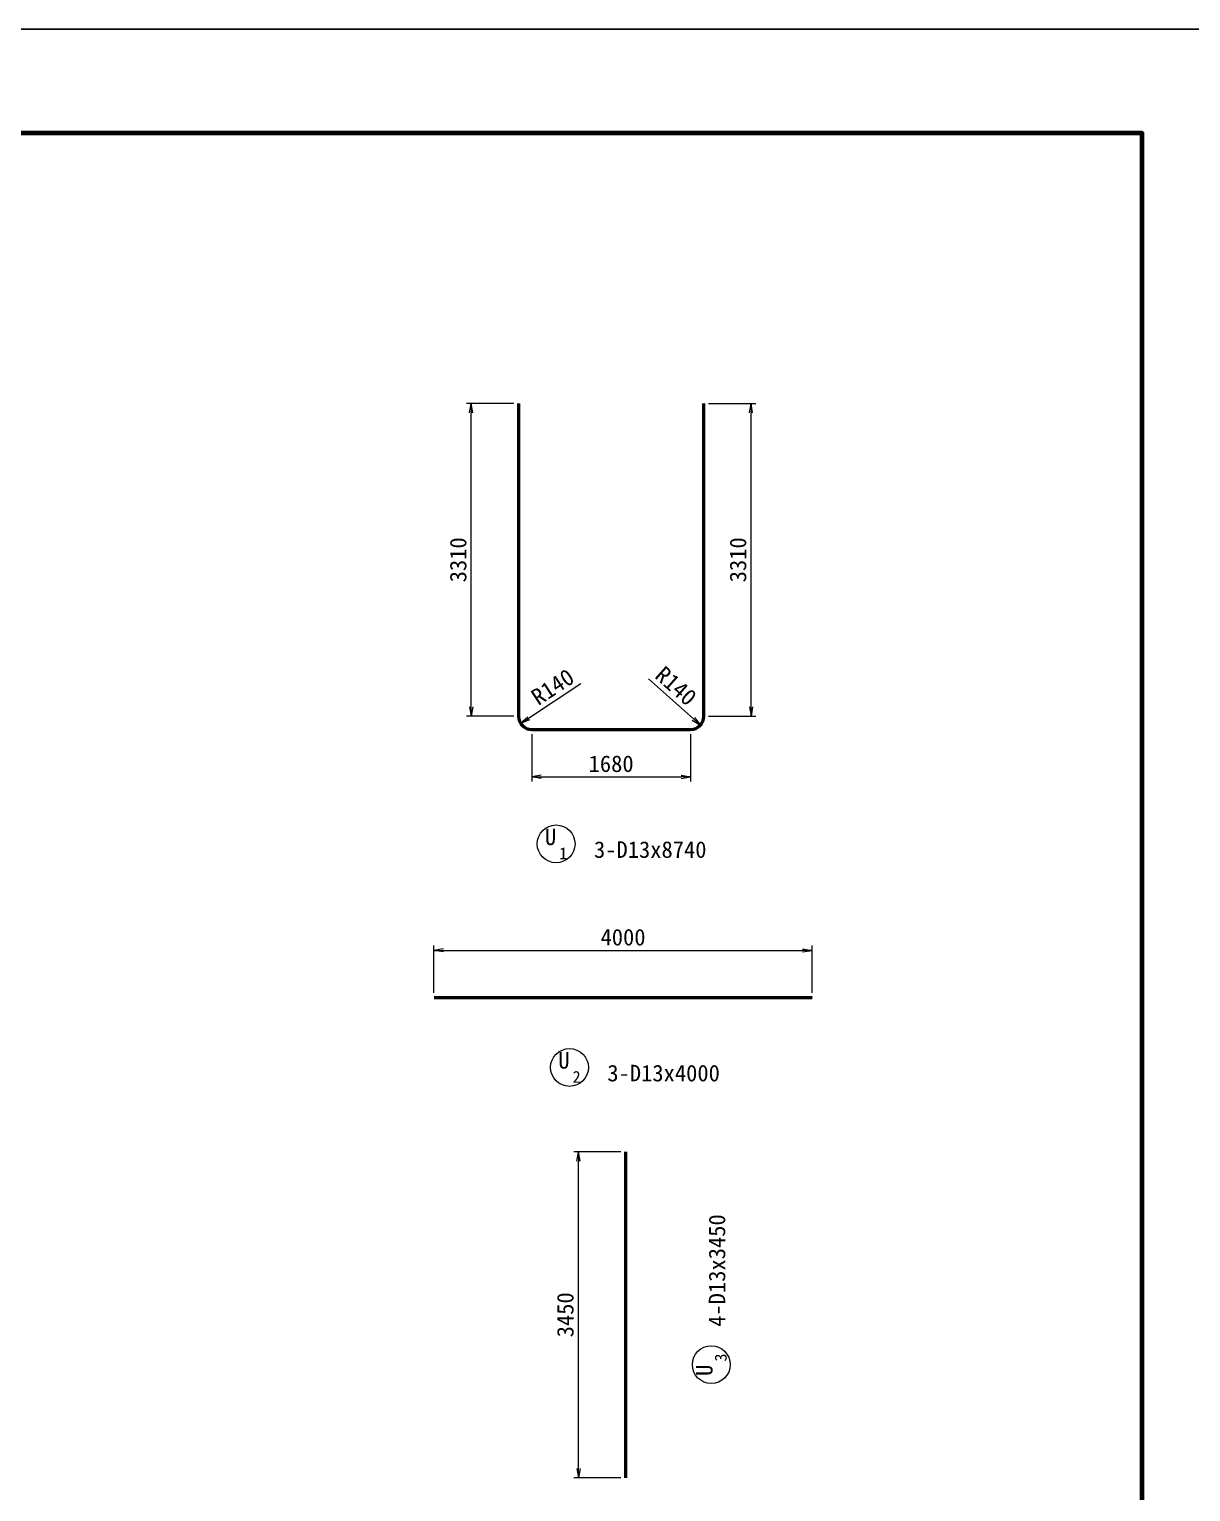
# Model space of a CAD drawing. Header units: millimetres. Extents: x 169470 to 758170, y -17820 to 11880.
# Drawn here: x 577171 to 589457, y -3590 to 11880 of the extents above; entities that cross this region are included whole.
import ezdxf
from ezdxf.enums import TextEntityAlignment as Align

# ---------------------------------------------------------------- set-up
doc = ezdxf.new("R2010")
doc.units = ezdxf.units.MM
doc.header["$LTSCALE"] = 50
doc.header["$PDSIZE"] = 300
doc.layers.get('Defpoints').update_dxf_attribs({"color": 151})
for name, color, linetype, lineweight in [('D-STR-DIM', 7, 'Continuous', 13), ('D-STR-STR1', 2, 'Continuous', 50), ('D-STR-TXT', 7, 'Continuous', 13), ('D-TTL', 2, 'Continuous', 140)]:
    doc.layers.add(name, color=color, linetype=linetype, lineweight=lineweight)
doc.styles.add('YOKO_GOTHIC', font='MS Gothic.ttf')
doc.dimstyles.new('S50', dxfattribs={"dimscale": 50, "dimtxt": 3.5, "dimasz": 2, "dimexe": 1, "dimexo": 1, "dimgap": 1, "dimtad": 1, "dimdec": 0, "dimzin": 1, "dimdsep": 46, "dimtxsty": 'YOKO_GOTHIC', "dimblk": 'OPEN', "dimcen": 0, "dimclrd": 256, "dimclre": 256, "dimclrt": 256, "dimaunit": 1, "dimadec": 3, "dimazin": 0, "dimtfac": 1, "dimtdec": 0, "dimtix": 1, "dimtmove": 2, "dimatfit": 3, "dimldrblk": 'OPEN', "dimfxl": 1, "dimlwd": -1, "dimlwe": -1, "dimarcsym": 2})

# ---------------------------------------------------------------- blocks, each defined once
blk = doc.blocks.new('_Open')
at = {"color": 0, "linetype": 'ByBlock', "lineweight": -2}
for p, q in [((-1, 0.17), (0, 0)), ((-1, -0.17), (0, 0)), ((0, 0), (-1, 0))]:
    blk.add_line(p, q, dxfattribs=at)
blk = doc.blocks.new('*D4663')
at = {"layer": 'D-STR-DIM', "ltscale": 1500, "transparency": 16777216}
for p, q in [((584356, 7923), (584856, 7923)), ((584806, 4713), (584806, 7823)), ((584356, 4613), (584856, 4613))]:
    blk.add_line(p, q, dxfattribs=at)
at = {"layer": 'Defpoints', "color": 0, "ltscale": 1500, "transparency": 16777216}
for p in [(584306, 7923), (584806, 7923), (584306, 4613)]:
    blk.add_point(p, dxfattribs=at)
at = {"layer": 'D-STR-DIM', "ltscale": 1500, "transparency": 16777216, "xscale": 100, "yscale": 100, "zscale": 100}
for p, rotation in [((584806, 7923), 90), ((584806, 4613), 270)]:
    blk.add_blockref('_Open', p, dxfattribs=dict(at, rotation=rotation))
at = {"layer": 'D-STR-DIM', "ltscale": 1500, "transparency": 16777216, "insert": (584669, 6268), "char_height": 175, "attachment_point": 5, "rotation": 90, "style": 'YOKO_GOTHIC'}
blk.add_mtext('3310', dxfattribs=at)
blk = doc.blocks.new('*D4664')
at = {"layer": 'D-STR-DIM', "ltscale": 1500, "transparency": 16777216}
for p, q in [((582486, 4423), (582486, 3923)), ((584166, 4423), (584166, 3923)), ((582586, 3973), (584066, 3973))]:
    blk.add_line(p, q, dxfattribs=at)
at = {"layer": 'Defpoints', "color": 0, "ltscale": 1500, "transparency": 16777216}
for p in [(582486, 4473), (584166, 4473), (584166, 3973)]:
    blk.add_point(p, dxfattribs=at)
at = {"layer": 'D-STR-DIM', "ltscale": 1500, "transparency": 16777216, "xscale": 100, "yscale": 100, "zscale": 100, "rotation": 180}
blk.add_blockref('_Open', (582486, 3973), dxfattribs=at)
at = {"layer": 'D-STR-DIM', "ltscale": 1500, "transparency": 16777216, "xscale": 100, "yscale": 100, "zscale": 100}
blk.add_blockref('_Open', (584166, 3973), dxfattribs=at)
at = {"layer": 'D-STR-DIM', "ltscale": 1500, "transparency": 16777216, "insert": (583326, 4110), "char_height": 175, "attachment_point": 5, "style": 'YOKO_GOTHIC'}
blk.add_mtext('1680', dxfattribs=at)
blk = doc.blocks.new('*D4665')
at = {"layer": 'D-STR-DIM', "ltscale": 1500, "transparency": 16777216}
for p, q in [((582296, 7923), (581796, 7923)), ((581846, 4713), (581846, 7823)), ((582296, 4613), (581796, 4613))]:
    blk.add_line(p, q, dxfattribs=at)
at = {"layer": 'Defpoints', "color": 0, "ltscale": 1500, "transparency": 16777216}
for p in [(581846, 7923), (582346, 7923), (582346, 4613)]:
    blk.add_point(p, dxfattribs=at)
at = {"layer": 'D-STR-DIM', "ltscale": 1500, "transparency": 16777216, "xscale": 100, "yscale": 100, "zscale": 100}
for p, rotation in [((581846, 7923), 90), ((581846, 4613), 270)]:
    blk.add_blockref('_Open', p, dxfattribs=dict(at, rotation=rotation))
at = {"layer": 'D-STR-DIM', "ltscale": 1500, "transparency": 16777216, "insert": (581709, 6268), "char_height": 175, "attachment_point": 5, "rotation": 90, "style": 'YOKO_GOTHIC'}
blk.add_mtext('3310', dxfattribs=at)
blk = doc.blocks.new('*D4668')
at = {"layer": 'D-STR-DIM', "ltscale": 1500, "transparency": 16777216}
for p, q in [((583430, 7), (582930, 7)), ((582980, -3343), (582980, -93)), ((583430, -3443), (582930, -3443))]:
    blk.add_line(p, q, dxfattribs=at)
at = {"layer": 'Defpoints', "color": 0, "ltscale": 1500, "transparency": 16777216}
for p in [(582980, 7), (583480, 7), (583480, -3443)]:
    blk.add_point(p, dxfattribs=at)
at = {"layer": 'D-STR-DIM', "ltscale": 1500, "transparency": 16777216, "xscale": 100, "yscale": 100, "zscale": 100}
for p, rotation in [((582980, 7), 90), ((582980, -3443), 270)]:
    blk.add_blockref('_Open', p, dxfattribs=dict(at, rotation=rotation))
at = {"layer": 'D-STR-DIM', "ltscale": 1500, "transparency": 16777216, "insert": (582842, -1718), "char_height": 175, "attachment_point": 5, "rotation": 90, "style": 'YOKO_GOTHIC'}
blk.add_mtext('3450', dxfattribs=at)
blk = doc.blocks.new('*D4669')
at = {"layer": 'D-STR-DIM', "ltscale": 1500, "transparency": 16777216}
for p, q in [((581452, 1687), (581452, 2187)), ((585452, 1687), (585452, 2187)), ((581552, 2137), (585352, 2137))]:
    blk.add_line(p, q, dxfattribs=at)
at = {"layer": 'Defpoints', "color": 0, "ltscale": 1500, "transparency": 16777216}
for p in [(585452, 2137), (581452, 1637), (585452, 1637)]:
    blk.add_point(p, dxfattribs=at)
at = {"layer": 'D-STR-DIM', "ltscale": 1500, "transparency": 16777216, "xscale": 100, "yscale": 100, "zscale": 100, "rotation": 180}
blk.add_blockref('_Open', (581452, 2137), dxfattribs=at)
at = {"layer": 'D-STR-DIM', "ltscale": 1500, "transparency": 16777216, "xscale": 100, "yscale": 100, "zscale": 100}
blk.add_blockref('_Open', (585452, 2137), dxfattribs=at)
at = {"layer": 'D-STR-DIM', "ltscale": 1500, "transparency": 16777216, "insert": (583452, 2275), "char_height": 175, "attachment_point": 5, "style": 'YOKO_GOTHIC'}
blk.add_mtext('4000', dxfattribs=at)
blk = doc.blocks.new('*D4264')
at = {"layer": 'D-STR-DIM', "transparency": 16777216}
blk.add_line((583007, 4955), (582453, 4591), dxfattribs=at)
at = {"layer": 'Defpoints', "color": 0, "transparency": 16777216}
for p in [(582603, 4690), (582486, 4613)]:
    blk.add_point(p, dxfattribs=at)
at = {"layer": 'D-STR-DIM', "transparency": 16777216, "xscale": 100, "yscale": 100, "zscale": 100, "rotation": 213.3131766802502}
blk.add_blockref('_Open', (582369, 4536), dxfattribs=at)
at = {"layer": 'D-STR-DIM', "transparency": 16777216, "insert": (582708, 4923), "char_height": 175, "attachment_point": 5, "rotation": 33.3132, "style": 'YOKO_GOTHIC'}
blk.add_mtext('R140', dxfattribs=at)
blk = doc.blocks.new('*D4265')
at = {"layer": 'D-STR-DIM', "transparency": 16777216}
blk.add_line((583721, 5008), (584196, 4586), dxfattribs=at)
at = {"layer": 'Defpoints', "color": 0, "transparency": 16777216}
for p in [(584061, 4706), (584166, 4613)]:
    blk.add_point(p, dxfattribs=at)
at = {"layer": 'D-STR-DIM', "transparency": 16777216, "xscale": 100, "yscale": 100, "zscale": 100, "rotation": 318.4612086919491}
blk.add_blockref('_Open', (584271, 4520), dxfattribs=at)
at = {"layer": 'D-STR-DIM', "transparency": 16777216, "insert": (584012, 4933), "char_height": 175, "attachment_point": 5, "rotation": 318.4612, "style": 'YOKO_GOTHIC'}
blk.add_mtext('R140', dxfattribs=at)

msp = doc.modelspace()

# ---------------------------------------------------------------- linework, layer by layer
at = {"layer": 'D-STR-STR1'}
for p, q in [((581452.49, 1637.05), (585452.49, 1637.05)), ((583479.68, 6.74), (583479.68, -3443.26))]:
    msp.add_line(p, q, dxfattribs=at)
msp.add_lwpolyline([(582346.25, 7922.76), (582346.25, 4612.76, 0.41421356), (582486.25, 4472.76), (584166.25, 4472.76, 0.41421356), (584306.25, 4612.76), (584306.25, 7922.76)], format="xyb", dxfattribs=at)
at = {"layer": 'D-STR-TXT'}
for centre in [(582744.35, 3263.16), (582885.84, 898.74), (584385.48, -2245.16)]:
    msp.add_circle(centre, 200, dxfattribs=at)
at = {"layer": 'D-TTL'}
msp.add_lwpolyline([(548944.53, 10780), (548944.53, -16720), (588944.53, -16720), (588944.53, 10780)], close=True, dxfattribs=at)
at = {"layer": 'Defpoints', "color": 1}
msp.add_lwpolyline([(547919.53, 11880), (547919.53, -17820), (589969.53, -17820), (589969.53, 11880)], close=True, dxfattribs=at)

# ---------------------------------------------------------------- texts
at = {"layer": 'D-STR-TXT', "style": 'YOKO_GOTHIC'}
for s, height, p in [('U ', 175, (582744.35, 3338.16)), ('1', 125, (582819.35, 3163.16)), ('U ', 175, (582885.84, 973.74)), ('2', 125, (582960.84, 798.74))]:
    msp.add_text(s, height=height, dxfattribs=at).set_placement(p, align=Align.MIDDLE_CENTER)
for s, p in [('3-D13x8740', (583144.35, 3063.16)), ('3-D13x4000', (583285.84, 698.74))]:
    msp.add_text(s, height=175, dxfattribs=at).set_placement(p, align=Align.BOTTOM_LEFT)
msp.add_text('4-D13x3450', height=175, rotation=90, dxfattribs=at).set_placement((584585.48, -1845.16), align=Align.BOTTOM_LEFT)
for s, height, p in [('3', 125, (584485.48, -2170.16)), ('U ', 175, (584310.48, -2245.16))]:
    msp.add_text(s, height=height, rotation=90, dxfattribs=at).set_placement(p, align=Align.MIDDLE_CENTER)

# ---------------------------------------------------------------- dimensions: what is measured, and where the dimension line sits
at = {"layer": 'D-STR-DIM', "ltscale": 1500}
for base, p1, p2, picture, middle in [((581846.25, 7922.76), (582346.25, 4612.76), (582346.25, 7922.76), '*D4665', (581708.75, 6267.76)), ((584806.25, 7922.76), (584306.25, 4612.76), (584306.25, 7922.76), '*D4663', (584668.75, 6267.76)), ((582979.68, 6.74), (583479.68, -3443.26), (583479.68, 6.74), '*D4668', (582842.18, -1718.26))]:
    dim = msp.add_linear_dim(base=base, p1=p1, p2=p2, angle=90, dimstyle='S50', dxfattribs=at)
    dim.commit()
    dim.dimension.update_dxf_attribs({"geometry": picture, "text_midpoint": middle})
at = {"layer": 'D-STR-DIM'}
for center, mpoint, picture, middle in [((582486.25, 4612.76), (582603.24, 4689.65), '*D4264', (582783.25, 4807.95)), ((584166.25, 4612.76), (584061.45, 4705.6), '*D4265', (583921.01, 4830.03))]:
    dim = msp.add_radius_dim(center=center, mpoint=mpoint, dimstyle='S50', override={"dimse1": 1, "dimtmove": 0}, dxfattribs=at)
    dim.commit()
    dim.dimension.update_dxf_attribs({"geometry": picture, "text_midpoint": middle, "dimtype": 164})
at = {"layer": 'D-STR-DIM', "ltscale": 1500}
for base, p1, p2, picture, middle in [((584166.25, 3972.76), (582486.25, 4472.76), (584166.25, 4472.76), '*D4664', (583326.25, 4110.26)), ((585452.49, 2137.05), (581452.49, 1637.05), (585452.49, 1637.05), '*D4669', (583452.49, 2274.55))]:
    dim = msp.add_linear_dim(base=base, p1=p1, p2=p2, dimstyle='S50', dxfattribs=at)
    dim.commit()
    dim.dimension.update_dxf_attribs({"geometry": picture, "text_midpoint": middle})

doc.saveas('drawing.dxf')
